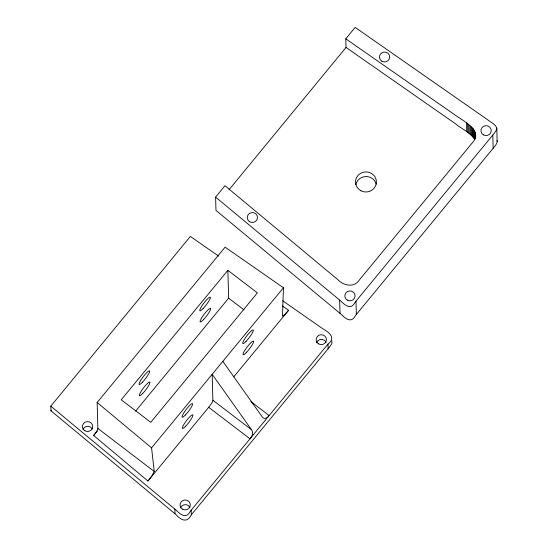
<?xml version="1.0" encoding="UTF-8"?>
<svg xmlns="http://www.w3.org/2000/svg" width="548" height="548" viewBox="0 0 548 548"><rect width="100%" height="100%" fill="white"/><g stroke="black" fill="none" stroke-linecap="round" stroke-linejoin="round"><path stroke-width="0.82" d="M496.817 128.136L495.988 130.91L493.666 134L355.015 302.338C351.049 310.298 345.144 305.435 340.794 301.03L215.604 197.116L224.988 185.71L337.753 279.596C343.473 285.768 354.46 288.118 359.522 279.768L472.068 143.138C483.953 130.821 463.067 120.868 455.443 115.258L345.788 38.805L355.166 27.4L487.46 119.635C490.604 122.314 495.392 123.971 496.817 128.136L497.152 142.309L495.68 145.199L355.392 315.621C351.419 323.587 345.521 318.724 341.164 314.319L215.981 210.405L215.604 197.116M208.788 407.171L147.953 481.034L93.667 435.496L96.571 431.632L97.866 428.879L97.154 402.492L225.098 247.155L283.432 287.769L282.501 316.155L284.768 314.586L288.611 310.257L282.343 305.921M97.154 402.492L151.57 447.874L154.255 471.458L152.228 475.383L147.953 481.034M218.625 256.122L190.375 236.428L50.813 406.143L175.997 510.058C180.354 514.462 186.251 519.326 190.225 511.366L249.991 438.797C252.231 436.455 253.82 432.468 251.45 429.659L212.172 374.291L212.891 400.622L211.809 403.095L209.048 406.849M268.993 415.727C268.054 417.645 263.663 420.206 262.115 416.72L222.837 361.351M229.023 189.745L346.028 47.457L345.788 38.805M331.917 340.925L331.828 343.61L329.848 346.61L191.307 514.839C187.19 523.244 181.08 520.353 176.127 514.695L50.943 410.781L51.526 410.068M227.858 270.335L121.238 399.787L150.769 422.309L257.389 292.858L227.858 270.335L228.639 298.16L135.616 411.096M93.667 435.496L97.393 430.968M151.57 447.874L283.432 287.769M233.859 376.729L288.611 310.257M250.587 438.071L253.662 434.338M253.758 434.228L265.109 420.446M265.294 420.213L268.815 415.939M250.902 401.554L269.123 415.569L327.999 344.089C336.397 337.753 328.951 332.211 322.662 328.663L282.7 300.804M474.568 130.951L474.808 139.596C470.479 132.363 461.813 129.191 455.683 123.903L346.028 47.457M228.639 298.16L244.072 309.928M212.898 400.259L251.45 429.659M208.685 407.294L249.991 438.797M97.88 428.461L154.255 471.458M496.954 140.548L497.187 141.418M492.796 135.061L493.166 148.344M475.63 134.781L475.698 137.144M475.459 133.575L475.568 137.5M475.315 132.808L475.445 137.527M474.883 131.609L475.082 138.685M473.945 129.828L474.184 138.48M473.157 128.801L473.397 137.452M472.794 128.362L473.034 137.007M471.938 127.417L472.184 136.068M470.951 126.478L471.191 135.123M469.889 125.567L470.129 134.219M468.711 124.622L468.951 133.267M467.629 123.793L467.876 132.445M466.512 122.978L466.752 131.623M355.974 301.174L356.344 314.463M339.65 300.085L340.02 313.374M327.999 344.089L328.129 348.727M191.177 510.202L191.307 514.839M174.853 509.113L174.983 513.75M50.813 406.143L50.943 410.781M355.83 184.717A10.439 10.049 -1.6 0 1 365.817 176.538A10.439 10.049 -1.6 0 1 376.223 184.169M82.926 429.331A5.144 4.953 -1.6 0 1 92.269 428.926M316.518 342.781A5.144 4.953 -1.6 0 1 326.149 342.363M180.532 507.708A5.144 4.953 -1.6 0 1 189.882 507.304M360.968 190.779A10.439 10.049 -1.6 0 0 376.387 181.662A10.439 10.049 -1.6 0 0 360.509 173.38A10.439 10.049 -1.6 0 0 360.968 190.779M381.867 61.218A5.144 4.953 -1.6 0 0 389.703 57.129A5.144 4.953 -1.6 0 0 382.12 52.649A5.144 4.953 -1.6 0 0 381.867 61.218M249.662 221.734A5.144 4.953 -1.6 0 0 257.498 217.645A5.144 4.953 -1.6 0 0 249.915 213.165A5.144 4.953 -1.6 0 0 249.662 221.734M483.384 134.856A5.144 4.953 -1.6 0 0 491.22 130.767A5.144 4.953 -1.6 0 0 483.637 126.28A5.144 4.953 -1.6 0 0 483.384 134.856M347.268 300.119A5.144 4.953 -1.6 0 0 355.104 296.03A5.144 4.953 -1.6 0 0 347.521 291.543A5.144 4.953 -1.6 0 0 347.268 300.119M84.865 430.762A5.144 4.953 -1.6 0 0 92.701 426.673A5.144 4.953 -1.6 0 0 85.118 422.193A5.144 4.953 -1.6 0 0 84.865 430.762M318.587 343.884A5.144 4.953 -1.6 0 0 326.423 339.794A5.144 4.953 -1.6 0 0 318.84 335.308A5.144 4.953 -1.6 0 0 318.587 343.884M182.47 509.14A5.144 4.953 -1.6 0 0 190.307 505.05A5.144 4.953 -1.6 0 0 182.724 500.571A5.144 4.953 -1.6 0 0 182.47 509.14M185.71 426.159A8.569 1.493 -52.7 0 0 192.896 414.863A8.569 1.493 -52.7 0 0 184.286 423.775A8.569 1.493 -52.7 0 0 185.71 426.159M142.754 393.396A8.569 1.493 -52.7 0 0 149.947 382.1A8.569 1.493 -52.7 0 0 141.329 391.019A8.569 1.493 -52.7 0 0 142.754 393.396M246.401 352.474A8.569 1.493 -52.7 0 0 253.587 341.178A8.569 1.493 -52.7 0 0 244.977 350.09A8.569 1.493 -52.7 0 0 246.401 352.474M203.445 319.71A8.569 1.493 -52.7 0 0 210.631 308.414A8.569 1.493 -52.7 0 0 202.02 317.333A8.569 1.493 -52.7 0 0 203.445 319.71M185.395 414.994A8.569 1.493 -52.7 0 0 192.588 403.698A8.569 1.493 -52.7 0 0 183.97 412.617A8.569 1.493 -52.7 0 0 185.395 414.994M142.446 382.237A8.569 1.493 -52.7 0 0 149.631 370.941A8.569 1.493 -52.7 0 0 141.021 379.853A8.569 1.493 -52.7 0 0 142.446 382.237M246.086 341.308A8.569 1.493 -52.7 0 0 253.279 330.012A8.569 1.493 -52.7 0 0 244.661 338.931A8.569 1.493 -52.7 0 0 246.086 341.308M203.13 308.551A8.569 1.493 -52.7 0 0 210.322 297.256A8.569 1.493 -52.7 0 0 201.705 306.168A8.569 1.493 -52.7 0 0 203.13 308.551"/></g></svg>
